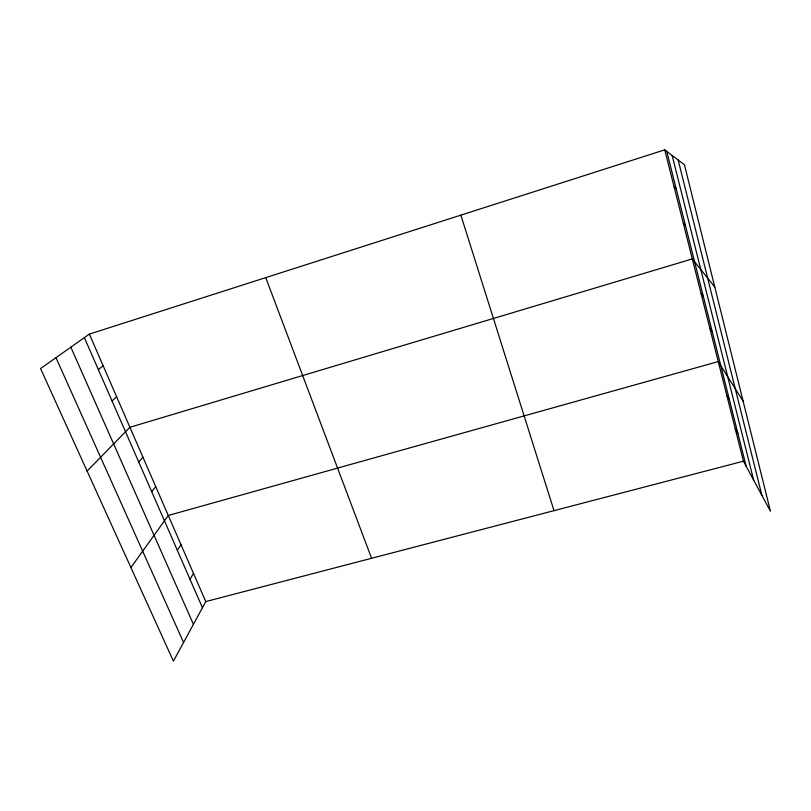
<?xml version="1.0" encoding="UTF-8"?>
<svg xmlns="http://www.w3.org/2000/svg" width="811" height="811" viewBox="0 0 811 811"><rect width="100%" height="100%" fill="white"/><g stroke="black" fill="none" stroke-linecap="round" stroke-linejoin="round"><path stroke-width="1.22" d="M743.423 461.195L205.761 601.58L173.422 661.158L40.55 368.559L89.362 334.112L664.756 149.842L684.454 164.775L770.45 511.254L743.423 461.195L664.756 149.842M189.997 579.277L193.494 573.387M177.345 550.314L181.005 544.698M130.906 567.548L168.293 515.472L718.252 361.574L743.14 401.242M151.708 491.679L155.722 486.6M138.732 461.986L142.929 457.201M87.101 471.069L129.902 427.275L692.32 258.922L714.795 287.053M112.06 400.969L116.642 396.792M98.344 369.593L103.129 365.741M674.134 186.956L676.222 188.933M683.318 223.309L685.508 225.732M701.14 293.825L703.502 297.09M709.787 328.039L712.23 331.699M726.818 395.454L729.424 399.853M735.202 428.654L737.888 433.419M55.969 357.671L183.57 642.454M70.841 347.179L193.423 624.318M84.374 337.629L202.426 607.713M89.362 334.112L205.761 601.58M265.734 277.626L371.59 558.282M460.861 215.138L554.004 510.656M666.743 151.353L746.181 466.305M672.167 155.459L753.672 480.173M678.168 160.02L761.904 495.42"/></g></svg>
